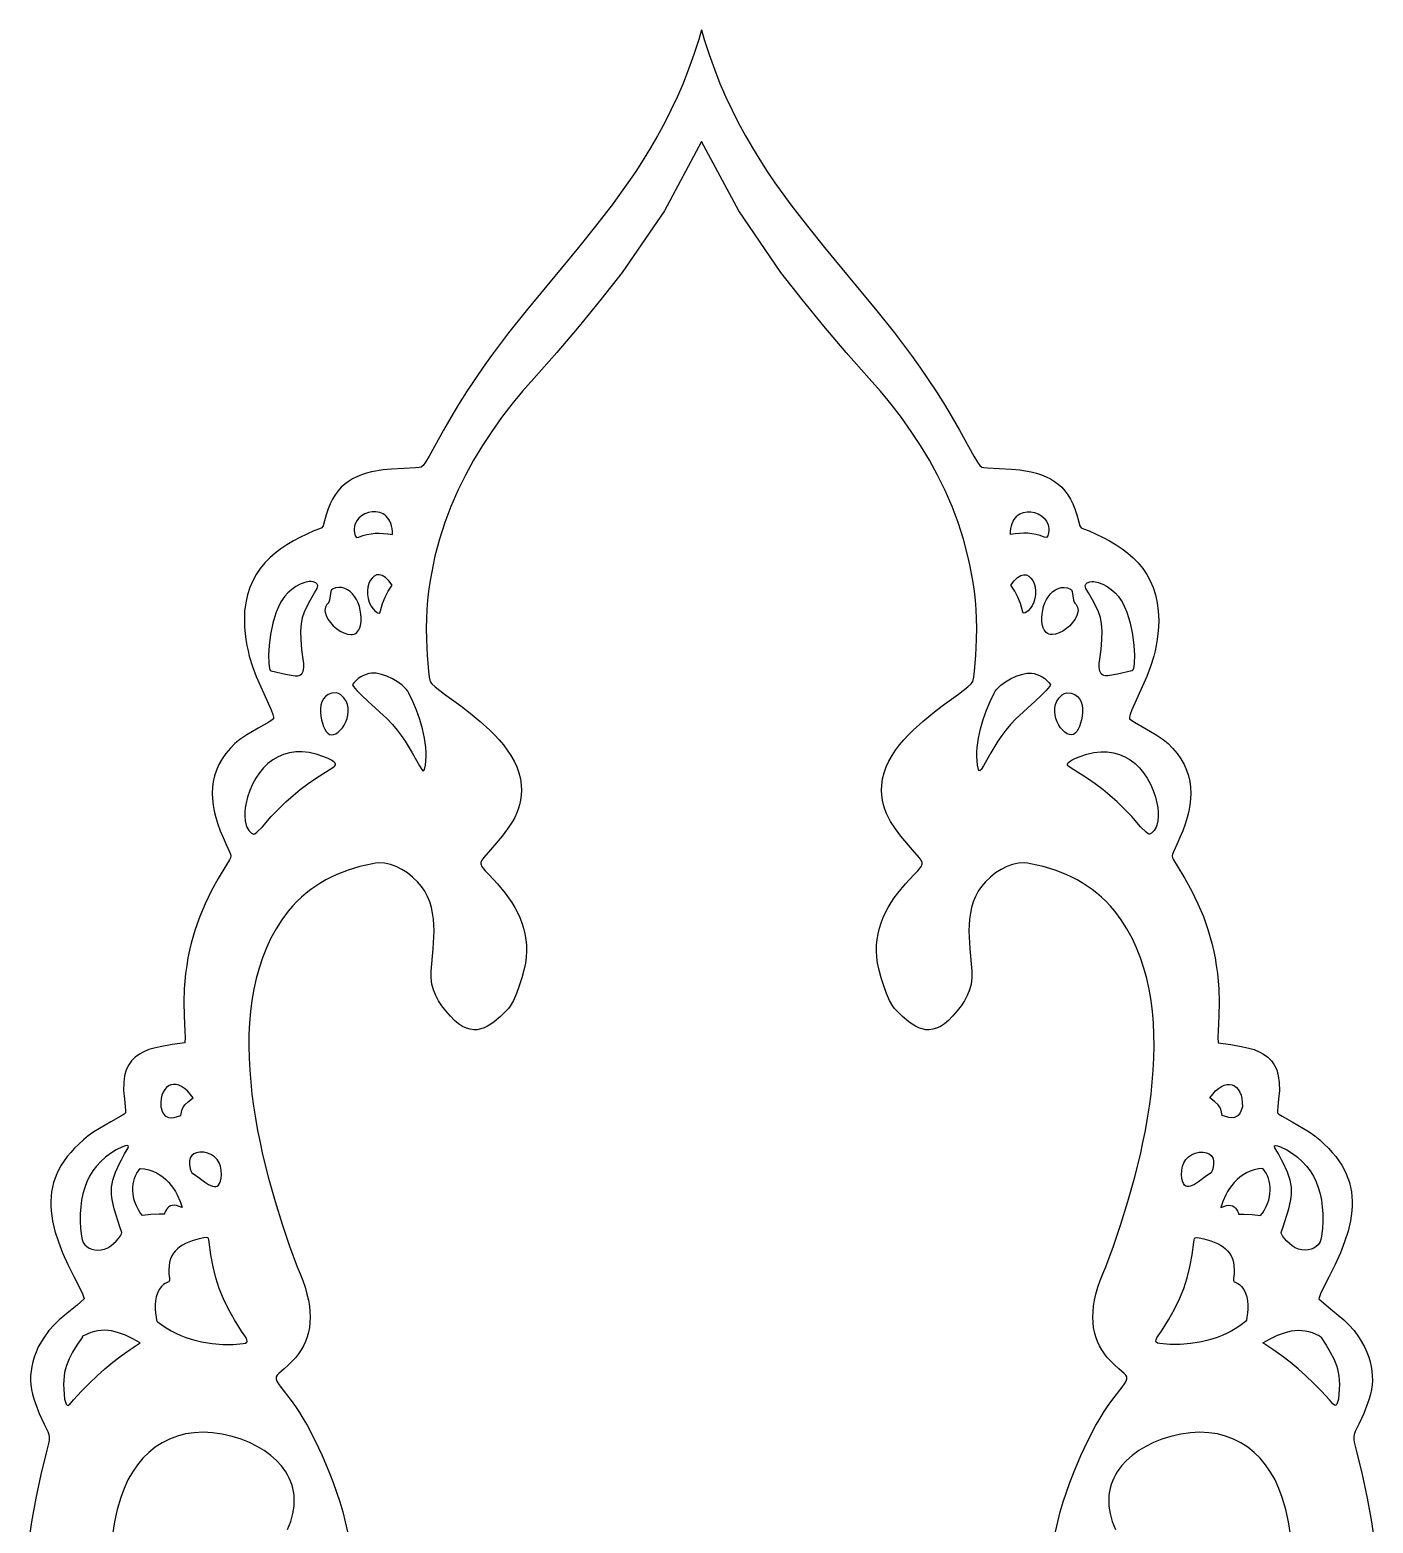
# Model space of a CAD drawing. Extents: x 75 to 4474, y 200 to 3053.
# Drawn here: x 3797 to 4471, y 995 to 1745 of the extents above; entities that cross this region are included whole.
import ezdxf

# ---------------------------------------------------------------- set-up
doc = ezdxf.new("R2010")
doc.units = 0
doc.layers.add('LAYER_1', color=18, linetype='CONTINUOUS')

msp = doc.modelspace()

# ---------------------------------------------------------------- linework, layer by layer
at = {"layer": 'LAYER_1'}
for points in [[(4133.89, 1745.12), (4132.51, 1740.33), (4130.06, 1732.73), (4127.42, 1725.38), (4124.61, 1718.27), (4121.64, 1711.4), (4118.51, 1704.73), (4115.24, 1698.26), (4111.82, 1691.98), (4108.28, 1685.86), (4104.62, 1679.9), (4100.85, 1674.07), (4096.98, 1668.36), (4088.97, 1657.26), (4080.65, 1646.48), (4072.11, 1635.88), (4063.4, 1625.35), (4045.81, 1604.03), (4037.06, 1593), (4028.44, 1581.56), (4024.19, 1575.65), (4020.01, 1569.59), (4015.89, 1563.37), (4011.85, 1556.98), (4007.97, 1550.45), (4004.34, 1544.02), (3997.16, 1530.93), (3995.3, 1527.96), (3994.11, 1526.36), (3993.16, 1525.45), (3992.2, 1525.27), (3990.22, 1525.11), (3984.43, 1524.82), (3978.24, 1524.53), (3974.09, 1524.23), (3968.27, 1523.13), (3965.62, 1522.42), (3963.14, 1521.6), (3960.81, 1520.66), (3958.64, 1519.57), (3956.62, 1518.34), (3954.75, 1516.94), (3953.03, 1515.37), (3951.43, 1513.61), (3949.98, 1511.66), (3948.65, 1509.49), (3947.44, 1507.11), (3946.35, 1504.49), (3945.38, 1501.63), (3944.51, 1498.51), (3943.91, 1496.1), (3943.66, 1495.47), (3943.32, 1495.07), (3942.01, 1494.5), (3939.26, 1493.44), (3932.28, 1490.2), (3928.95, 1488.42), (3925.75, 1486.51), (3922.7, 1484.47), (3919.81, 1482.27), (3917.12, 1479.91), (3914.62, 1477.36), (3912.35, 1474.61), (3910.33, 1471.66), (3908.56, 1468.47), (3907.08, 1465.05), (3905.9, 1461.37), (3905.03, 1457.41), (3904.5, 1453.17), (3904.34, 1448.63), (3904.5, 1445.18), (3904.77, 1441.93), (3905.14, 1438.87), (3905.61, 1435.97), (3906.18, 1433.19), (3906.84, 1430.53), (3908.42, 1425.39), (3910.34, 1420.35), (3912.57, 1415.19), (3917.87, 1403.65), (3918.69, 1401.32), (3919, 1399.99), (3918.99, 1399.1), (3918.28, 1398.53), (3916.56, 1397.45), (3911.3, 1394.34), (3905.67, 1391.02), (3902.06, 1388.71), (3899.64, 1386.63), (3897.36, 1384.38), (3895.11, 1381.66), (3893.19, 1378.92), (3891.61, 1376.15), (3890.33, 1373.36), (3889.37, 1370.54), (3888.69, 1367.68), (3888.29, 1364.78), (3888.15, 1361.83), (3888.27, 1358.83), (3888.63, 1355.77), (3889.23, 1352.65), (3890.03, 1349.47), (3891.05, 1346.21), (3892.26, 1342.88), (3893.64, 1339.47), (3895.2, 1335.97), (3896.94, 1332.3), (3897.39, 1331.15), (3897.54, 1330.21), (3897.4, 1329.33), (3896.94, 1328.33), (3895.06, 1325.26), (3891.2, 1318.82), (3887.72, 1312.52), (3884.63, 1306.25), (3881.91, 1299.89), (3879.57, 1293.32), (3877.61, 1286.42), (3876.78, 1282.82), (3876.03, 1279.08), (3875.39, 1275.21), (3874.83, 1271.18), (3874.14, 1263.51), (3873.94, 1256.73), (3874.11, 1249.92), (3874.52, 1242.17), (3874.61, 1239.28), (3874.5, 1236.43), (3868.09, 1235.49), (3862, 1234.43), (3859.14, 1233.76), (3856.44, 1232.93), (3853.92, 1231.92), (3851.62, 1230.69), (3849.56, 1229.19), (3847.76, 1227.39), (3846.26, 1225.24), (3845.08, 1222.72), (3844.25, 1219.78), (3843.79, 1216.37), (3843.74, 1212.48), (3844.12, 1208.04), (3844.54, 1204.46), (3844.73, 1202.33), (3844.71, 1201.17), (3844.01, 1200.59), (3842.37, 1199.55), (3837.38, 1196.67), (3828.69, 1191.67), (3825.99, 1189.63), (3823.5, 1187.58), (3821.19, 1185.52), (3819.08, 1183.45), (3817.15, 1181.36), (3815.4, 1179.25), (3813.83, 1177.13), (3812.44, 1174.98), (3811.22, 1172.81), (3810.16, 1170.62), (3809.27, 1168.4), (3808.54, 1166.15), (3807.97, 1163.88), (3807.54, 1161.57), (3807.27, 1159.23), (3807.15, 1156.86), (3807.16, 1154.45), (3807.32, 1152), (3807.61, 1149.51), (3808.03, 1146.98), (3809.25, 1141.79), (3810.95, 1136.41), (3813.1, 1130.82), (3815.68, 1125.03), (3818.65, 1119), (3821.98, 1112.73), (3823.15, 1110.33), (3823.87, 1107.78), (3820.32, 1104.52), (3817.11, 1101.84), (3811.43, 1097.22), (3808.81, 1094.75), (3806.23, 1091.84), (3803.62, 1088.22), (3800.9, 1083.63), (3799.77, 1081.06), (3798.85, 1078.56), (3798.12, 1076.13), (3797.58, 1073.75), (3797.23, 1071.41), (3797.05, 1069.1), (3797.05, 1066.8), (3797.21, 1064.51), (3797.54, 1062.21), (3798.02, 1059.9), (3798.65, 1057.55), (3799.42, 1055.16), (3801.39, 1050.19), (3803.86, 1044.91), (3805.65, 1041.09), (3806.12, 1039.7), (3806.35, 1038.45), (3806.35, 1037.19), (3806.13, 1035.76), (3805.16, 1031.8), (3802.19, 1019.6), (3799.64, 1007.64), (3797.53, 995.79), (3796.65, 989.87)], [(4133.89, 1745.12), (4135.27, 1740.33), (4137.72, 1732.73), (4140.36, 1725.38), (4143.16, 1718.27), (4146.14, 1711.4), (4149.26, 1704.73), (4152.54, 1698.26), (4155.95, 1691.98), (4159.49, 1685.86), (4163.15, 1679.9), (4166.92, 1674.07), (4170.79, 1668.36), (4178.81, 1657.26), (4187.12, 1646.48), (4195.67, 1635.88), (4204.37, 1625.35), (4221.97, 1604.03), (4230.72, 1593), (4239.34, 1581.56), (4243.58, 1575.65), (4247.77, 1569.59), (4251.88, 1563.37), (4255.92, 1556.98), (4259.81, 1550.45), (4263.43, 1544.02), (4270.61, 1530.93), (4272.48, 1527.96), (4273.66, 1526.36), (4274.62, 1525.45), (4275.58, 1525.27), (4277.56, 1525.11), (4283.34, 1524.82), (4289.53, 1524.53), (4293.68, 1524.23), (4299.5, 1523.13), (4302.15, 1522.42), (4304.64, 1521.6), (4306.96, 1520.66), (4309.13, 1519.57), (4311.15, 1518.34), (4313.02, 1516.94), (4314.75, 1515.37), (4316.34, 1513.61), (4317.8, 1511.66), (4319.13, 1509.49), (4320.34, 1507.11), (4321.42, 1504.49), (4322.4, 1501.63), (4323.26, 1498.51), (4323.87, 1496.1), (4324.12, 1495.47), (4324.45, 1495.07), (4325.76, 1494.5), (4328.52, 1493.44), (4335.49, 1490.2), (4338.82, 1488.42), (4342.02, 1486.51), (4345.08, 1484.47), (4347.96, 1482.27), (4350.66, 1479.91), (4353.15, 1477.36), (4355.42, 1474.61), (4357.45, 1471.66), (4359.21, 1468.47), (4360.7, 1465.05), (4361.88, 1461.37), (4362.74, 1457.41), (4363.27, 1453.17), (4363.44, 1448.63), (4363.28, 1445.18), (4363.01, 1441.93), (4362.63, 1438.87), (4362.16, 1435.97), (4361.6, 1433.19), (4360.94, 1430.53), (4359.35, 1425.39), (4357.43, 1420.35), (4355.2, 1415.19), (4349.9, 1403.65), (4349.08, 1401.32), (4348.78, 1399.99), (4348.78, 1399.1), (4349.5, 1398.53), (4351.22, 1397.45), (4356.47, 1394.34), (4362.11, 1391.02), (4365.71, 1388.71), (4368.14, 1386.63), (4370.42, 1384.38), (4372.67, 1381.66), (4374.58, 1378.92), (4376.17, 1376.15), (4377.44, 1373.36), (4378.41, 1370.54), (4379.09, 1367.68), (4379.49, 1364.78), (4379.62, 1361.83), (4379.5, 1358.83), (4379.14, 1355.77), (4378.55, 1352.65), (4377.74, 1349.47), (4376.73, 1346.21), (4375.52, 1342.88), (4374.13, 1339.47), (4372.57, 1335.97), (4370.84, 1332.3), (4370.39, 1331.15), (4370.23, 1330.21), (4370.38, 1329.33), (4370.83, 1328.33), (4372.71, 1325.26), (4376.57, 1318.82), (4380.05, 1312.52), (4383.15, 1306.25), (4385.87, 1299.89), (4388.2, 1293.32), (4390.16, 1286.42), (4391, 1282.82), (4391.74, 1279.08), (4392.39, 1275.21), (4392.94, 1271.18), (4393.63, 1263.51), (4393.84, 1256.73), (4393.67, 1249.92), (4393.25, 1242.17), (4393.16, 1239.28), (4393.27, 1236.43), (4399.68, 1235.49), (4405.78, 1234.43), (4408.64, 1233.76), (4411.34, 1232.93), (4413.86, 1231.92), (4416.16, 1230.69), (4418.22, 1229.19), (4420.01, 1227.39), (4421.51, 1225.24), (4422.69, 1222.72), (4423.52, 1219.78), (4423.98, 1216.37), (4424.03, 1212.48), (4423.66, 1208.04), (4423.23, 1204.46), (4423.05, 1202.33), (4423.06, 1201.17), (4423.76, 1200.59), (4425.41, 1199.55), (4430.39, 1196.67), (4439.09, 1191.67), (4441.78, 1189.63), (4444.28, 1187.58), (4446.58, 1185.52), (4448.7, 1183.45), (4450.63, 1181.36), (4452.37, 1179.25), (4453.94, 1177.13), (4455.34, 1174.98), (4456.56, 1172.81), (4457.61, 1170.62), (4458.5, 1168.4), (4459.24, 1166.15), (4459.81, 1163.88), (4460.23, 1161.57), (4460.5, 1159.23), (4460.63, 1156.86), (4460.61, 1154.45), (4460.46, 1152), (4460.17, 1149.51), (4459.75, 1146.98), (4458.53, 1141.79), (4456.82, 1136.41), (4454.67, 1130.82), (4452.1, 1125.03), (4449.13, 1119), (4445.79, 1112.73), (4444.62, 1110.33), (4443.9, 1107.78), (4447.46, 1104.52), (4450.66, 1101.84), (4456.34, 1097.22), (4458.96, 1094.75), (4461.54, 1091.84), (4464.15, 1088.22), (4466.87, 1083.63), (4468, 1081.06), (4468.92, 1078.56), (4469.65, 1076.13), (4470.19, 1073.75), (4470.55, 1071.41), (4470.72, 1069.1), (4470.73, 1066.8), (4470.56, 1064.51), (4470.24, 1062.21), (4469.76, 1059.9), (4469.13, 1057.55), (4468.35, 1055.16), (4466.39, 1050.19), (4463.92, 1044.91), (4462.13, 1041.09), (4461.65, 1039.7), (4461.42, 1038.45), (4461.43, 1037.19), (4461.64, 1035.76), (4462.61, 1031.8), (4465.59, 1019.6), (4468.14, 1007.64), (4470.24, 995.79), (4471.12, 989.87)], [(4311.6, 990.73), (4312.73, 995.71), (4314.05, 1000.74), (4315.54, 1005.75), (4317.17, 1010.72), (4318.9, 1015.59), (4320.7, 1020.3), (4324.38, 1029.1), (4327.97, 1036.75), (4331.94, 1044.28), (4333.83, 1047.55), (4335.75, 1050.63), (4337.76, 1053.65), (4339.94, 1056.7), (4345.06, 1063.38), (4346.35, 1065.11), (4347.15, 1066.48), (4347.49, 1067.59), (4347.41, 1068.54), (4346.93, 1069.41), (4346.09, 1070.31), (4343.43, 1072.57), (4341.39, 1074.39), (4339.52, 1076.26), (4337.81, 1078.17), (4336.28, 1080.13), (4334.91, 1082.15), (4333.73, 1084.24), (4332.72, 1086.41), (4331.88, 1088.65), (4331.24, 1090.97), (4330.77, 1093.39), (4330.49, 1095.9), (4330.4, 1098.52), (4330.5, 1101.25), (4330.79, 1104.09), (4331.28, 1107.06), (4331.97, 1110.15), (4332.96, 1113.69), (4334.11, 1117.06), (4335.43, 1120.39), (4336.9, 1123.78), (4340.73, 1134.27), (4344.46, 1145.25), (4348.01, 1156.64), (4351.3, 1168.35), (4354.25, 1180.29), (4355.57, 1186.33), (4356.77, 1192.39), (4357.85, 1198.46), (4358.8, 1204.54), (4359.6, 1210.62), (4360.25, 1216.68), (4360.73, 1222.71), (4361.04, 1228.7), (4361.16, 1234.64), (4361.09, 1240.52), (4360.82, 1246.33), (4360.33, 1252.06), (4359.61, 1257.69), (4358.66, 1263.23), (4357.47, 1268.64), (4356.02, 1273.94), (4354.31, 1279.09), (4352.32, 1284.1), (4350.05, 1288.96), (4347.49, 1293.64), (4344.62, 1298.15), (4341.44, 1302.46), (4339.28, 1304.95), (4337.06, 1307.28), (4334.78, 1309.46), (4332.44, 1311.49), (4330.05, 1313.37), (4327.59, 1315.12), (4325.06, 1316.73), (4322.47, 1318.22), (4319.81, 1319.59), (4317.07, 1320.85), (4311.39, 1323.05), (4305.39, 1324.86), (4299.06, 1326.33), (4297.55, 1326.57), (4296.04, 1326.68), (4293.03, 1326.53), (4290.06, 1325.92), (4287.15, 1324.88), (4284.31, 1323.46), (4281.59, 1321.7), (4278.99, 1319.63), (4276.53, 1317.29), (4274.51, 1314.94), (4272.82, 1312.45), (4271.45, 1309.84), (4270.35, 1307.14), (4269.51, 1304.34), (4268.9, 1301.47), (4268.49, 1298.55), (4268.26, 1295.59), (4268.18, 1292.6), (4268.22, 1289.61), (4268.57, 1283.65), (4269.59, 1272.33), (4269.6, 1268.95), (4269.22, 1265.82), (4268.46, 1262.91), (4267.36, 1260.16), (4265.93, 1257.51), (4264.21, 1254.93), (4262.21, 1252.36), (4259.96, 1249.75), (4257.88, 1247.61), (4255.86, 1245.91), (4253.89, 1244.61), (4251.96, 1243.7), (4250.09, 1243.14), (4248.26, 1242.91), (4246.46, 1242.97), (4244.71, 1243.32), (4242.98, 1243.9), (4241.29, 1244.71), (4239.62, 1245.71), (4237.98, 1246.88), (4234.74, 1249.62), (4231.55, 1252.7), (4230.75, 1253.63), (4229.93, 1254.79), (4228.33, 1257.69), (4226.79, 1261.16), (4225.36, 1264.99), (4224.11, 1268.95), (4223.08, 1272.8), (4222.33, 1276.33), (4221.91, 1279.31), (4221.74, 1282.4), (4221.79, 1285.41), (4222.06, 1288.33), (4222.54, 1291.16), (4223.2, 1293.93), (4224.05, 1296.62), (4225.08, 1299.25), (4226.26, 1301.81), (4227.61, 1304.32), (4229.09, 1306.77), (4230.71, 1309.18), (4232.46, 1311.54), (4236.28, 1316.16), (4240.48, 1320.66), (4242.52, 1322.77), (4243.87, 1324.4), (4244.3, 1325.09), (4244.57, 1325.72), (4244.7, 1326.32), (4244.67, 1326.89), (4244.21, 1328.07), (4243.23, 1329.42), (4239.86, 1333.28), (4234.03, 1340.16), (4231.27, 1343.76), (4228.79, 1347.55), (4227.7, 1349.53), (4226.73, 1351.58), (4225.89, 1353.72), (4225.22, 1355.94), (4224.71, 1358.26), (4224.39, 1360.67), (4224.27, 1363.2), (4224.38, 1365.85), (4224.81, 1368.97), (4225.57, 1372.01), (4226.64, 1374.97), (4227.99, 1377.85), (4229.58, 1380.64), (4231.38, 1383.36), (4233.37, 1385.98), (4235.52, 1388.52), (4237.79, 1390.98), (4240.17, 1393.34), (4245.08, 1397.8), (4250.03, 1401.87), (4254.78, 1405.57), (4263.01, 1411.53), (4267.69, 1415.24), (4269.3, 1416.74), (4269.81, 1417.33), (4270.08, 1417.8), (4270.6, 1419.96), (4271.03, 1423.06), (4271.66, 1430.89), (4272.01, 1438.91), (4272.12, 1444.71), (4272.01, 1449.39), (4271.76, 1454.03), (4271.39, 1458.61), (4270.89, 1463.15), (4270.27, 1467.63), (4269.53, 1472.07), (4268.67, 1476.46), (4267.7, 1480.8), (4265.44, 1489.33), (4262.75, 1497.67), (4259.67, 1505.8), (4256.22, 1513.74), (4252.43, 1521.47), (4248.31, 1529.01), (4243.89, 1536.35), (4239.2, 1543.48), (4234.25, 1550.41), (4229.08, 1557.14), (4223.71, 1563.66), (4218.15, 1569.98), (4206.59, 1583.05), (4195.39, 1596.31), (4184.46, 1609.74), (4173.74, 1623.3), (4152.55, 1654.17), (4133.89, 1688.99), (4115.23, 1654.17), (4094.04, 1623.3), (4083.31, 1609.74), (4072.39, 1596.31), (4061.19, 1583.05), (4049.62, 1569.98), (4044.07, 1563.66), (4038.69, 1557.14), (4033.52, 1550.41), (4028.58, 1543.48), (4023.88, 1536.35), (4019.47, 1529.01), (4015.35, 1521.47), (4011.55, 1513.74), (4008.1, 1505.8), (4005.02, 1497.67), (4002.34, 1489.33), (4000.07, 1480.8), (3999.1, 1476.46), (3998.25, 1472.07), (3997.51, 1467.63), (3996.89, 1463.15), (3996.39, 1458.61), (3996.01, 1454.03), (3995.77, 1449.39), (3995.66, 1444.71), (3995.76, 1438.91), (3996.11, 1430.89), (3996.74, 1423.06), (3997.18, 1419.96), (3997.7, 1417.8), (3997.97, 1417.33), (3998.48, 1416.74), (4000.08, 1415.24), (4004.77, 1411.53), (4013, 1405.57), (4017.74, 1401.87), (4022.69, 1397.8), (4027.61, 1393.34), (4029.98, 1390.98), (4032.25, 1388.52), (4034.4, 1385.98), (4036.39, 1383.36), (4038.2, 1380.64), (4039.79, 1377.85), (4041.13, 1374.97), (4042.2, 1372.01), (4042.97, 1368.97), (4043.4, 1365.85), (4043.5, 1363.2), (4043.39, 1360.67), (4043.07, 1358.26), (4042.56, 1355.94), (4041.88, 1353.72), (4041.05, 1351.58), (4040.08, 1349.53), (4038.99, 1347.55), (4036.51, 1343.76), (4033.75, 1340.16), (4027.91, 1333.28), (4024.55, 1329.42), (4023.57, 1328.07), (4023.1, 1326.89), (4023.08, 1326.32), (4023.2, 1325.72), (4023.48, 1325.09), (4023.91, 1324.4), (4025.26, 1322.77), (4027.3, 1320.66), (4031.5, 1316.16), (4035.32, 1311.54), (4037.06, 1309.18), (4038.68, 1306.77), (4040.17, 1304.32), (4041.51, 1301.81), (4042.7, 1299.25), (4043.72, 1296.62), (4044.57, 1293.93), (4045.24, 1291.16), (4045.71, 1288.33), (4045.98, 1285.41), (4046.03, 1282.4), (4045.86, 1279.31), (4045.44, 1276.33), (4044.69, 1272.8), (4043.66, 1268.95), (4042.41, 1264.99), (4040.99, 1261.16), (4039.45, 1257.69), (4037.84, 1254.79), (4037.03, 1253.63), (4036.22, 1252.7), (4033.04, 1249.62), (4029.8, 1246.88), (4028.15, 1245.71), (4026.49, 1244.71), (4024.79, 1243.9), (4023.07, 1243.32), (4021.31, 1242.97), (4019.52, 1242.91), (4017.69, 1243.14), (4015.81, 1243.7), (4013.89, 1244.61), (4011.92, 1245.91), (4009.9, 1247.61), (4007.82, 1249.75), (4005.57, 1252.36), (4003.57, 1254.93), (4001.84, 1257.51), (4000.41, 1260.16), (3999.31, 1262.91), (3998.55, 1265.82), (3998.17, 1268.95), (3998.19, 1272.33), (3999.21, 1283.65), (3999.56, 1289.61), (3999.6, 1292.6), (3999.52, 1295.59), (3999.29, 1298.55), (3998.88, 1301.47), (3998.27, 1304.34), (3997.43, 1307.14), (3996.33, 1309.84), (3994.95, 1312.45), (3993.26, 1314.94), (3991.24, 1317.29), (3988.79, 1319.63), (3986.19, 1321.7), (3983.46, 1323.46), (3980.63, 1324.88), (3977.72, 1325.92), (3974.74, 1326.53), (3971.73, 1326.68), (3970.22, 1326.57), (3968.71, 1326.33), (3962.39, 1324.86), (3956.39, 1323.05), (3950.7, 1320.85), (3947.97, 1319.59), (3945.31, 1318.22), (3942.71, 1316.73), (3940.19, 1315.12), (3937.73, 1313.37), (3935.33, 1311.49), (3933, 1309.46), (3930.72, 1307.28), (3928.5, 1304.95), (3926.33, 1302.46), (3923.15, 1298.15), (3920.28, 1293.64), (3917.72, 1288.96), (3915.45, 1284.1), (3913.47, 1279.09), (3911.75, 1273.94), (3910.31, 1268.64), (3909.11, 1263.23), (3908.16, 1257.69), (3907.45, 1252.06), (3906.96, 1246.33), (3906.68, 1240.52), (3906.61, 1234.64), (3906.74, 1228.7), (3907.04, 1222.71), (3907.53, 1216.68), (3908.17, 1210.62), (3908.97, 1204.54), (3909.92, 1198.46), (3911, 1192.39), (3912.21, 1186.33), (3913.53, 1180.29), (3916.48, 1168.35), (3919.76, 1156.64), (3923.31, 1145.25), (3927.04, 1134.27), (3930.87, 1123.78), (3932.35, 1120.39), (3933.66, 1117.06), (3934.81, 1113.69), (3935.8, 1110.15), (3936.49, 1107.06), (3936.98, 1104.09), (3937.28, 1101.25), (3937.38, 1098.52), (3937.28, 1095.9), (3937.01, 1093.39), (3936.54, 1090.97), (3935.89, 1088.65), (3935.06, 1086.41), (3934.05, 1084.24), (3932.86, 1082.15), (3931.5, 1080.13), (3929.96, 1078.17), (3928.26, 1076.26), (3926.39, 1074.39), (3924.35, 1072.57), (3921.69, 1070.31), (3920.84, 1069.41), (3920.37, 1068.54), (3920.28, 1067.59), (3920.63, 1066.48), (3921.43, 1065.11), (3922.71, 1063.38), (3927.84, 1056.7), (3930.02, 1053.65), (3932.03, 1050.63), (3933.95, 1047.55), (3935.84, 1044.28), (3939.81, 1036.75), (3943.39, 1029.1), (3947.08, 1020.3), (3948.88, 1015.59), (3950.6, 1010.72), (3952.23, 1005.75), (3953.72, 1000.74), (3955.05, 995.71), (3956.17, 990.73)], [(3925.95, 991.92), (3927.61, 995.95), (3928.24, 997.93), (3928.73, 999.88), (3929.1, 1001.81), (3929.33, 1003.71), (3929.44, 1005.58), (3929.42, 1007.42), (3929.29, 1009.23), (3929.03, 1011.01), (3928.66, 1012.75), (3928.17, 1014.45), (3927.58, 1016.12), (3926.87, 1017.74), (3926.06, 1019.33), (3925.14, 1020.87), (3923, 1023.83), (3920.48, 1026.6), (3917.58, 1029.17), (3914.34, 1031.53), (3910.77, 1033.67), (3906.88, 1035.58), (3902.7, 1037.24), (3898.25, 1038.65), (3893.23, 1039.82), (3888.37, 1040.52), (3883.69, 1040.76), (3879.18, 1040.55), (3874.86, 1039.9), (3870.74, 1038.84), (3866.82, 1037.37), (3863.12, 1035.5), (3859.64, 1033.26), (3856.39, 1030.65), (3853.38, 1027.68), (3850.63, 1024.38), (3848.13, 1020.76), (3845.89, 1016.83), (3843.93, 1012.6), (3842.26, 1008.08), (3840.52, 1001.96), (3839.16, 995.75), (3838.17, 989.45)], [(4429.61, 989.45), (4428.61, 995.75), (4427.26, 1001.96), (4425.52, 1008.08), (4423.84, 1012.6), (4421.88, 1016.83), (4419.65, 1020.76), (4417.15, 1024.38), (4414.39, 1027.68), (4411.38, 1030.65), (4408.14, 1033.26), (4404.66, 1035.5), (4400.96, 1037.37), (4397.04, 1038.84), (4392.92, 1039.9), (4388.6, 1040.55), (4384.09, 1040.76), (4379.4, 1040.52), (4374.54, 1039.82), (4369.52, 1038.65), (4365.07, 1037.24), (4360.89, 1035.58), (4357.01, 1033.67), (4353.43, 1031.53), (4350.19, 1029.17), (4347.3, 1026.6), (4344.77, 1023.83), (4342.63, 1020.87), (4341.72, 1019.33), (4340.9, 1017.74), (4340.2, 1016.12), (4339.6, 1014.45), (4339.12, 1012.75), (4338.74, 1011.01), (4338.49, 1009.23), (4338.35, 1007.42), (4338.34, 1005.58), (4338.44, 1003.71), (4338.68, 1001.81), (4339.04, 999.88), (4339.53, 997.93), (4340.16, 995.95), (4341.82, 991.92)]]:
    msp.add_lwpolyline(points, dxfattribs=at)
for points in [[(3961.76, 1490.41), (3963.86, 1491.12), (3965.92, 1491.66), (3967.96, 1492.04), (3970.01, 1492.26), (3972.09, 1492.33), (3974.22, 1492.24), (3976.42, 1492), (3978.71, 1491.62), (3978.69, 1493.21), (3978.54, 1494.67), (3978.28, 1496), (3977.91, 1497.21), (3977.46, 1498.29), (3976.91, 1499.26), (3976.29, 1500.11), (3975.6, 1500.85), (3974.84, 1501.48), (3974.03, 1502.01), (3972.29, 1502.75), (3970.43, 1503.1), (3968.53, 1503.08), (3966.64, 1502.72), (3964.85, 1502.05), (3963.2, 1501.07), (3961.77, 1499.82), (3960.63, 1498.33), (3959.85, 1496.6), (3959.6, 1495.67), (3959.48, 1494.68), (3959.47, 1493.65), (3959.59, 1492.58), (3959.96, 1491.07), (3960.68, 1490.21)], [(4306.02, 1490.41), (4303.92, 1491.12), (4301.86, 1491.66), (4299.81, 1492.04), (4297.76, 1492.26), (4295.68, 1492.33), (4293.55, 1492.24), (4291.35, 1492), (4289.06, 1491.62), (4289.09, 1493.21), (4289.24, 1494.67), (4289.5, 1496), (4289.86, 1497.21), (4290.32, 1498.29), (4290.86, 1499.26), (4291.49, 1500.11), (4292.18, 1500.85), (4292.93, 1501.48), (4293.74, 1502.01), (4295.49, 1502.75), (4297.34, 1503.1), (4299.25, 1503.08), (4301.13, 1502.72), (4302.93, 1502.05), (4304.57, 1501.07), (4306, 1499.82), (4307.14, 1498.33), (4307.93, 1496.6), (4308.17, 1495.67), (4308.3, 1494.68), (4308.31, 1493.65), (4308.18, 1492.58), (4307.82, 1491.07), (4307.1, 1490.21)], [(3972.73, 1453.36), (3973.16, 1455.24), (3973.67, 1456.98), (3974.97, 1460.19), (3976.62, 1463.18), (3978.6, 1466.16), (3976.84, 1468.47), (3975.16, 1470.08), (3974.36, 1470.64), (3973.57, 1471.05), (3972.82, 1471.32), (3972.09, 1471.45), (3970.73, 1471.33), (3969.52, 1470.77), (3968.46, 1469.81), (3967.58, 1468.54), (3966.9, 1467), (3966.42, 1465.27), (3966.18, 1463.41), (3966.17, 1461.47), (3966.44, 1459.52), (3966.98, 1457.63), (3967.82, 1455.85), (3968.97, 1454.26), (3969.83, 1453.34), (3970.57, 1452.75), (3971.35, 1452.4), (3972.35, 1452.24)], [(4295.05, 1453.36), (4294.62, 1455.24), (4294.1, 1456.98), (4292.8, 1460.19), (4291.16, 1463.18), (4289.18, 1466.16), (4290.93, 1468.47), (4292.61, 1470.08), (4293.42, 1470.64), (4294.2, 1471.05), (4294.96, 1471.32), (4295.68, 1471.45), (4297.04, 1471.33), (4298.26, 1470.77), (4299.31, 1469.81), (4300.19, 1468.54), (4300.88, 1467), (4301.35, 1465.27), (4301.6, 1463.41), (4301.6, 1461.47), (4301.34, 1459.52), (4300.8, 1457.63), (4299.96, 1455.85), (4298.81, 1454.26), (4297.94, 1453.34), (4297.21, 1452.75), (4296.42, 1452.4), (4295.42, 1452.24)], [(3922.69, 1457.77), (3921.47, 1455.29), (3920.4, 1452.66), (3919.47, 1449.91), (3918.68, 1447.09), (3917.48, 1441.4), (3916.76, 1435.94), (3916.47, 1431.04), (3916.58, 1427.06), (3916.76, 1425.51), (3917.02, 1424.32), (3917.35, 1423.53), (3917.76, 1423.18), (3925.08, 1421.45), (3929.86, 1420.71), (3930.95, 1420.73), (3931.86, 1420.92), (3932.6, 1421.26), (3933.18, 1421.74), (3933.61, 1422.35), (3933.92, 1423.07), (3934.21, 1424.81), (3934.17, 1426.86), (3933.92, 1429.12), (3933.26, 1433.89), (3932.87, 1438.94), (3932.79, 1443.16), (3933.04, 1446.74), (3933.62, 1449.9), (3934.56, 1452.83), (3935.86, 1455.75), (3937.53, 1458.85), (3939.59, 1462.33), (3940.45, 1463.7), (3940.86, 1464.48), (3941.13, 1465.27), (3941.17, 1466.04), (3940.88, 1466.76), (3940.17, 1467.37), (3938.95, 1467.84), (3937.94, 1468.01), (3936.89, 1468.02), (3934.7, 1467.63), (3932.45, 1466.76), (3930.23, 1465.52), (3928.14, 1464.02), (3926.25, 1462.35), (3924.65, 1460.64), (3923.44, 1458.97)], [(3962.62, 1445.89), (3962.92, 1447.83), (3963.01, 1449.79), (3962.89, 1451.74), (3962.58, 1453.66), (3962.09, 1455.52), (3961.44, 1457.29), (3960.63, 1458.95), (3959.69, 1460.46), (3958.61, 1461.81), (3957.42, 1462.96), (3956.13, 1463.89), (3954.74, 1464.58), (3953.28, 1464.98), (3951.75, 1465.09), (3950.17, 1464.86), (3948.54, 1464.28), (3948.03, 1463.8), (3947.7, 1463), (3947.36, 1460.84), (3947.09, 1458.62), (3946.83, 1457.74), (3946.43, 1457.14), (3945.82, 1456.51), (3945.36, 1455.83), (3945.05, 1455.09), (3944.88, 1454.32), (3944.84, 1453.51), (3944.92, 1452.66), (3945.42, 1450.93), (3946.31, 1449.18), (3947.52, 1447.46), (3948.99, 1445.85), (3950.65, 1444.4), (3952.43, 1443.17), (3954.26, 1442.23), (3956.08, 1441.62), (3957.82, 1441.42), (3958.64, 1441.5), (3959.41, 1441.69), (3960.13, 1442.02), (3960.79, 1442.48), (3961.37, 1443.1), (3961.88, 1443.86), (3962.3, 1444.79)], [(4305.15, 1445.89), (4304.85, 1447.83), (4304.77, 1449.79), (4304.89, 1451.74), (4305.2, 1453.66), (4305.68, 1455.52), (4306.34, 1457.29), (4307.14, 1458.95), (4308.09, 1460.46), (4309.16, 1461.81), (4310.35, 1462.96), (4311.65, 1463.89), (4313.03, 1464.58), (4314.49, 1464.98), (4316.02, 1465.09), (4317.61, 1464.86), (4319.23, 1464.28), (4319.74, 1463.8), (4320.07, 1463), (4320.41, 1460.84), (4320.69, 1458.62), (4320.94, 1457.74), (4321.34, 1457.14), (4321.96, 1456.51), (4322.42, 1455.83), (4322.73, 1455.09), (4322.9, 1454.32), (4322.94, 1453.51), (4322.86, 1452.66), (4322.36, 1450.93), (4321.47, 1449.18), (4320.25, 1447.46), (4318.78, 1445.85), (4317.12, 1444.4), (4315.34, 1443.17), (4313.51, 1442.23), (4311.69, 1441.62), (4309.95, 1441.42), (4309.13, 1441.5), (4308.36, 1441.69), (4307.64, 1442.02), (4306.99, 1442.48), (4306.4, 1443.1), (4305.89, 1443.86), (4305.48, 1444.79)], [(4345.08, 1457.77), (4346.3, 1455.29), (4347.38, 1452.66), (4348.31, 1449.91), (4349.1, 1447.09), (4350.3, 1441.4), (4351.02, 1435.94), (4351.3, 1431.04), (4351.2, 1427.06), (4351.02, 1425.51), (4350.76, 1424.32), (4350.42, 1423.53), (4350.02, 1423.18), (4342.7, 1421.45), (4337.92, 1420.71), (4336.82, 1420.73), (4335.91, 1420.92), (4335.18, 1421.26), (4334.6, 1421.74), (4334.16, 1422.35), (4333.86, 1423.07), (4333.57, 1424.81), (4333.6, 1426.86), (4333.86, 1429.12), (4334.52, 1433.89), (4334.91, 1438.94), (4334.99, 1443.16), (4334.74, 1446.74), (4334.15, 1449.9), (4333.22, 1452.83), (4331.92, 1455.75), (4330.24, 1458.85), (4328.18, 1462.33), (4327.32, 1463.7), (4326.91, 1464.48), (4326.64, 1465.27), (4326.6, 1466.04), (4326.89, 1466.76), (4327.6, 1467.37), (4328.83, 1467.84), (4329.83, 1468.01), (4330.88, 1468.02), (4333.08, 1467.63), (4335.33, 1466.76), (4337.54, 1465.52), (4339.64, 1464.02), (4341.53, 1462.35), (4343.12, 1460.64), (4344.34, 1458.97)], [(3992.3, 1375.56), (3993.47, 1373.65), (3993.88, 1373.14), (3994.21, 1372.96), (3994.48, 1373.12), (3994.72, 1373.64), (3995.24, 1375.8), (3995.5, 1377.92), (3995.62, 1380.12), (3995.61, 1382.37), (3995.46, 1384.66), (3994.82, 1389.36), (3993.78, 1394.11), (3992.4, 1398.83), (3990.76, 1403.44), (3988.93, 1407.84), (3986.98, 1411.95), (3986.37, 1412.98), (3985.6, 1413.99), (3983.67, 1415.92), (3981.31, 1417.69), (3978.68, 1419.24), (3975.91, 1420.51), (3973.15, 1421.43), (3970.52, 1421.95), (3969.3, 1422.03), (3968.18, 1422), (3966.88, 1421.78), (3965.52, 1421.38), (3964.15, 1420.81), (3962.82, 1420.11), (3961.56, 1419.28), (3960.43, 1418.36), (3959.47, 1417.36), (3958.72, 1416.31), (3958.76, 1415.91), (3959.16, 1415.25), (3960.82, 1413.31), (3963.34, 1410.77), (3966.36, 1407.92), (3976.01, 1399.13), (3978.7, 1396.27), (3981.05, 1393.47), (3983.13, 1390.69), (3985.02, 1387.88), (3988.56, 1382.02)], [(4275.48, 1375.56), (4274.3, 1373.65), (4273.89, 1373.14), (4273.57, 1372.96), (4273.29, 1373.12), (4273.05, 1373.64), (4272.53, 1375.8), (4272.27, 1377.92), (4272.15, 1380.12), (4272.17, 1382.37), (4272.31, 1384.66), (4272.95, 1389.36), (4273.99, 1394.11), (4275.37, 1398.83), (4277.01, 1403.44), (4278.84, 1407.84), (4280.8, 1411.95), (4281.41, 1412.98), (4282.17, 1413.99), (4284.11, 1415.92), (4286.46, 1417.69), (4289.09, 1419.24), (4291.86, 1420.51), (4294.63, 1421.43), (4297.26, 1421.95), (4298.47, 1422.03), (4299.6, 1422), (4300.9, 1421.78), (4302.25, 1421.38), (4303.62, 1420.81), (4304.96, 1420.11), (4306.21, 1419.28), (4307.34, 1418.36), (4308.31, 1417.36), (4309.05, 1416.31), (4309.01, 1415.91), (4308.62, 1415.25), (4306.96, 1413.31), (4304.43, 1410.77), (4301.42, 1407.92), (4291.77, 1399.13), (4289.08, 1396.27), (4286.73, 1393.47), (4284.65, 1390.69), (4282.75, 1387.88), (4279.21, 1382.02)], [(3950.37, 1412.15), (3948.23, 1411.91), (3946.48, 1411.28), (3945.09, 1410.31), (3944.02, 1409.07), (3943.26, 1407.6), (3942.77, 1405.95), (3942.53, 1404.18), (3942.51, 1402.34), (3942.69, 1400.47), (3943.03, 1398.65), (3943.51, 1396.9), (3944.1, 1395.3), (3944.77, 1393.88), (3945.5, 1392.71), (3946.27, 1391.83), (3947.03, 1391.3), (3948.06, 1391.05), (3949.16, 1391.17), (3950.29, 1391.61), (3951.42, 1392.35), (3952.52, 1393.34), (3953.56, 1394.56), (3954.49, 1395.96), (3955.29, 1397.51), (3955.92, 1399.18), (3956.36, 1400.93), (3956.55, 1402.73), (3956.48, 1404.53), (3956.11, 1406.3), (3955.4, 1408.02), (3954.31, 1409.64), (3952.83, 1411.12), (3951.64, 1411.88)], [(4317.41, 1412.15), (4319.54, 1411.91), (4321.29, 1411.28), (4322.69, 1410.31), (4323.75, 1409.07), (4324.51, 1407.6), (4325, 1405.95), (4325.24, 1404.18), (4325.26, 1402.34), (4325.09, 1400.47), (4324.75, 1398.65), (4324.27, 1396.9), (4323.68, 1395.3), (4323, 1393.88), (4322.27, 1392.71), (4321.51, 1391.83), (4320.74, 1391.3), (4319.72, 1391.05), (4318.62, 1391.17), (4317.49, 1391.61), (4316.35, 1392.35), (4315.25, 1393.34), (4314.22, 1394.56), (4313.28, 1395.96), (4312.48, 1397.51), (4311.85, 1399.18), (4311.42, 1400.93), (4311.22, 1402.73), (4311.29, 1404.53), (4311.67, 1406.3), (4312.38, 1408.02), (4313.46, 1409.64), (4314.95, 1411.12), (4316.13, 1411.88)], [(3948.85, 1374.71), (3949.46, 1375.14), (3949.85, 1375.56), (3950.04, 1375.98), (3950.06, 1376.39), (3949.93, 1376.79), (3949.67, 1377.17), (3948.83, 1377.9), (3947.7, 1378.57), (3946.45, 1379.16), (3944.21, 1380.08), (3940.48, 1381.33), (3936.89, 1382.12), (3933.44, 1382.48), (3930.15, 1382.43), (3927.01, 1381.99), (3924.04, 1381.16), (3921.25, 1379.98), (3918.63, 1378.46), (3916.2, 1376.61), (3913.97, 1374.45), (3911.93, 1372.01), (3910.11, 1369.3), (3908.5, 1366.34), (3907.12, 1363.14), (3905.96, 1359.73), (3905.04, 1356.12), (3904.74, 1354.38), (3904.55, 1352.34), (3904.53, 1350.14), (3904.73, 1347.9), (3905.21, 1345.75), (3905.57, 1344.75), (3906.02, 1343.83), (3906.57, 1342.99), (3907.23, 1342.25), (3908, 1341.63), (3908.88, 1341.15), (3909.18, 1341.15), (3909.58, 1341.33), (3910.65, 1342.14), (3913.4, 1344.92), (3917.83, 1349.99), (3921.61, 1353.88), (3925.25, 1357.39), (3928.83, 1360.58), (3932.45, 1363.55), (3936.17, 1366.36), (3940.09, 1369.11)], [(4318.92, 1374.71), (4318.32, 1375.14), (4317.93, 1375.56), (4317.73, 1375.98), (4317.71, 1376.39), (4317.84, 1376.79), (4318.1, 1377.17), (4318.95, 1377.9), (4320.08, 1378.57), (4321.33, 1379.16), (4323.56, 1380.08), (4327.29, 1381.33), (4330.88, 1382.12), (4334.33, 1382.48), (4337.63, 1382.43), (4340.76, 1381.99), (4343.73, 1381.16), (4346.53, 1379.98), (4349.14, 1378.46), (4351.57, 1376.61), (4353.81, 1374.45), (4355.84, 1372.01), (4357.67, 1369.3), (4359.27, 1366.34), (4360.66, 1363.14), (4361.82, 1359.73), (4362.73, 1356.12), (4363.03, 1354.38), (4363.22, 1352.34), (4363.25, 1350.14), (4363.05, 1347.9), (4362.57, 1345.75), (4362.21, 1344.75), (4361.76, 1343.83), (4361.2, 1342.99), (4360.55, 1342.25), (4359.78, 1341.63), (4358.89, 1341.15), (4358.6, 1341.15), (4358.2, 1341.33), (4357.13, 1342.14), (4354.38, 1344.92), (4349.94, 1349.99), (4346.16, 1353.88), (4342.52, 1357.39), (4338.94, 1360.58), (4335.33, 1363.55), (4331.61, 1366.36), (4327.69, 1369.11)], [(3862.33, 1204.25), (3863.01, 1202.08), (3863.43, 1201.23), (3863.89, 1200.51), (3864.41, 1199.93), (3864.96, 1199.48), (3866.2, 1198.91), (3867.59, 1198.73), (3869.11, 1198.88), (3870.74, 1199.28), (3872.48, 1199.87), (3872.72, 1201.58), (3873.14, 1202.99), (3873.72, 1204.15), (3874.45, 1205.15), (3876.31, 1206.89), (3878.61, 1208.74), (3877.19, 1210.64), (3875.75, 1212.2), (3874.29, 1213.45), (3872.84, 1214.39), (3871.42, 1215.03), (3870.04, 1215.36), (3868.72, 1215.42), (3867.47, 1215.19), (3866.32, 1214.69), (3865.28, 1213.93), (3864.37, 1212.91), (3863.6, 1211.64), (3862.99, 1210.13), (3862.57, 1208.39), (3862.34, 1206.43)], [(4405.45, 1204.25), (4404.76, 1202.08), (4404.35, 1201.23), (4403.88, 1200.51), (4403.37, 1199.93), (4402.81, 1199.48), (4401.57, 1198.91), (4400.19, 1198.73), (4398.67, 1198.88), (4397.03, 1199.28), (4395.3, 1199.87), (4395.06, 1201.58), (4394.64, 1202.99), (4394.06, 1204.15), (4393.32, 1205.15), (4391.46, 1206.89), (4389.16, 1208.74), (4390.58, 1210.64), (4392.03, 1212.2), (4393.48, 1213.45), (4394.93, 1214.39), (4396.35, 1215.03), (4397.74, 1215.36), (4399.06, 1215.42), (4400.3, 1215.19), (4401.45, 1214.69), (4402.5, 1213.93), (4403.41, 1212.91), (4404.18, 1211.64), (4404.78, 1210.13), (4405.21, 1208.39), (4405.43, 1206.43)], [(3844.22, 1180.6), (3845.49, 1182.73), (3845.94, 1183.55), (3846.17, 1184.18), (3846.09, 1184.57), (3845.62, 1184.71), (3844.69, 1184.56), (3843.2, 1184.09), (3840.05, 1182.55), (3837.17, 1180.81), (3834.56, 1178.88), (3832.21, 1176.77), (3830.11, 1174.48), (3828.27, 1172.01), (3826.67, 1169.38), (3825.31, 1166.59), (3824.19, 1163.64), (3823.29, 1160.55), (3822.63, 1157.31), (3822.18, 1153.94), (3821.95, 1150.44), (3821.93, 1146.82), (3822.11, 1143.07), (3822.5, 1139.22), (3822.86, 1137.5), (3823.44, 1136.07), (3824.24, 1134.91), (3825.24, 1133.99), (3826.41, 1133.29), (3827.74, 1132.79), (3829.21, 1132.46), (3830.81, 1132.29), (3832.5, 1132.36), (3834.17, 1132.76), (3835.77, 1133.46), (3837.3, 1134.38), (3838.72, 1135.49), (3840.01, 1136.73), (3841.15, 1138.06), (3842.11, 1139.42), (3842.69, 1140.46), (3842.76, 1141.17), (3841.81, 1143.87), (3839, 1153.06), (3838.09, 1156.84), (3837.8, 1158.61), (3837.63, 1160.35), (3837.59, 1162.08), (3837.69, 1163.82), (3837.94, 1165.6), (3838.36, 1167.44), (3838.94, 1169.38), (3839.7, 1171.43), (3841.81, 1176.01), (3842.64, 1177.63)], [(3883.97, 1181.47), (3882.04, 1181.41), (3880.38, 1181.12), (3879, 1180.56), (3877.93, 1179.72), (3877.19, 1178.58), (3876.8, 1177.1), (3876.79, 1175.27), (3877.17, 1173.06), (3877.56, 1171.66), (3877.98, 1171.06), (3880.25, 1169.59), (3884.29, 1166.5), (3886.34, 1165.18), (3888.28, 1164.33), (3889.17, 1164.15), (3889.99, 1164.17), (3890.74, 1164.42), (3891.39, 1164.93), (3891.94, 1165.73), (3892.37, 1166.84), (3892.66, 1168.31), (3892.82, 1170.14), (3892.74, 1172.36), (3892.34, 1174.37), (3891.63, 1176.15), (3890.62, 1177.71), (3889.34, 1179.03), (3887.79, 1180.1), (3886, 1180.92)], [(4383.81, 1181.47), (4385.73, 1181.41), (4387.4, 1181.12), (4388.78, 1180.56), (4389.85, 1179.72), (4390.58, 1178.58), (4390.97, 1177.1), (4390.99, 1175.27), (4390.6, 1173.06), (4390.21, 1171.66), (4389.79, 1171.06), (4387.52, 1169.59), (4383.49, 1166.5), (4381.43, 1165.18), (4379.5, 1164.33), (4378.61, 1164.15), (4377.78, 1164.17), (4377.04, 1164.42), (4376.38, 1164.93), (4375.84, 1165.73), (4375.41, 1166.84), (4375.11, 1168.31), (4374.96, 1170.14), (4375.04, 1172.36), (4375.44, 1174.37), (4376.15, 1176.15), (4377.15, 1177.71), (4378.44, 1179.03), (4379.98, 1180.1), (4381.78, 1180.92)], [(4423.56, 1180.6), (4422.29, 1182.73), (4421.83, 1183.55), (4421.6, 1184.18), (4421.68, 1184.57), (4422.15, 1184.71), (4423.09, 1184.56), (4424.58, 1184.09), (4427.72, 1182.55), (4430.6, 1180.81), (4433.21, 1178.88), (4435.57, 1176.77), (4437.66, 1174.48), (4439.51, 1172.01), (4441.11, 1169.38), (4442.47, 1166.59), (4443.59, 1163.64), (4444.48, 1160.55), (4445.15, 1157.31), (4445.6, 1153.94), (4445.83, 1150.44), (4445.85, 1146.82), (4445.66, 1143.07), (4445.27, 1139.22), (4444.92, 1137.5), (4444.33, 1136.07), (4443.53, 1134.91), (4442.54, 1133.99), (4441.37, 1133.29), (4440.03, 1132.79), (4438.56, 1132.46), (4436.97, 1132.29), (4435.27, 1132.36), (4433.61, 1132.76), (4432, 1133.46), (4430.48, 1134.38), (4429.06, 1135.49), (4427.77, 1136.73), (4426.63, 1138.06), (4425.67, 1139.42), (4425.09, 1140.46), (4425.02, 1141.17), (4425.97, 1143.87), (4428.78, 1153.06), (4429.68, 1156.84), (4429.97, 1158.61), (4430.14, 1160.35), (4430.18, 1162.08), (4430.08, 1163.82), (4429.83, 1165.6), (4429.42, 1167.44), (4428.84, 1169.38), (4428.07, 1171.43), (4425.96, 1176.01), (4425.13, 1177.63)], [(3864.21, 1150.23), (3861.58, 1150.31), (3857.42, 1150.08), (3853.24, 1149.56), (3852.11, 1151.03), (3851.13, 1152.55), (3850.3, 1154.11), (3849.63, 1155.7), (3849.1, 1157.32), (3848.71, 1158.94), (3848.46, 1160.56), (3848.35, 1162.17), (3848.37, 1163.76), (3848.52, 1165.31), (3848.8, 1166.81), (3849.2, 1168.25), (3849.72, 1169.63), (3850.36, 1170.92), (3851.12, 1172.13), (3851.99, 1173.23), (3854.24, 1173.04), (3856.36, 1172.61), (3858.34, 1171.97), (3860.2, 1171.13), (3861.92, 1170.12), (3863.52, 1168.96), (3865, 1167.67), (3866.35, 1166.27), (3867.58, 1164.78), (3868.7, 1163.22), (3869.71, 1161.61), (3870.6, 1159.97), (3872.07, 1156.7), (3873.13, 1153.57), (3871.67, 1154.23), (3870.36, 1154.63), (3869.19, 1154.79), (3868.16, 1154.73), (3867.25, 1154.46), (3866.46, 1154.01), (3865.78, 1153.4), (3865.21, 1152.64), (3864.73, 1151.74), (3864.33, 1150.74)], [(4403.57, 1150.23), (4406.19, 1150.31), (4410.35, 1150.08), (4414.53, 1149.56), (4415.67, 1151.03), (4416.64, 1152.55), (4417.47, 1154.11), (4418.15, 1155.7), (4418.68, 1157.32), (4419.07, 1158.94), (4419.32, 1160.56), (4419.43, 1162.17), (4419.41, 1163.76), (4419.26, 1165.31), (4418.98, 1166.81), (4418.57, 1168.25), (4418.05, 1169.63), (4417.41, 1170.92), (4416.65, 1172.13), (4415.79, 1173.23), (4413.53, 1173.04), (4411.41, 1172.61), (4409.43, 1171.97), (4407.58, 1171.13), (4405.85, 1170.12), (4404.25, 1168.96), (4402.78, 1167.67), (4401.43, 1166.27), (4400.19, 1164.78), (4399.07, 1163.22), (4398.07, 1161.61), (4397.17, 1159.97), (4395.7, 1156.7), (4394.65, 1153.57), (4396.11, 1154.23), (4397.42, 1154.63), (4398.59, 1154.79), (4399.62, 1154.73), (4400.53, 1154.46), (4401.31, 1154.01), (4401.99, 1153.4), (4402.57, 1152.64), (4403.05, 1151.74), (4403.44, 1150.74)], [(3886.7, 1136.29), (3886.53, 1137.34), (3886.28, 1138.04), (3885.93, 1138.44), (3885.45, 1138.61), (3884, 1138.42), (3881.71, 1137.88), (3878.08, 1136.88), (3874.83, 1135.59), (3873.37, 1134.81), (3872.02, 1133.94), (3870.8, 1132.96), (3869.71, 1131.87), (3868.77, 1130.65), (3867.96, 1129.31), (3867.32, 1127.82), (3866.84, 1126.19), (3866.53, 1124.41), (3866.39, 1122.46), (3866.44, 1120.35), (3866.69, 1118.05), (3866.75, 1117.19), (3866.64, 1116.65), (3866.37, 1116.33), (3865.94, 1116.11), (3864.63, 1115.51), (3863.77, 1114.91), (3862.78, 1113.95), (3861.64, 1112.41), (3860.76, 1110.7), (3860.13, 1108.83), (3859.72, 1106.85), (3859.52, 1104.8), (3859.52, 1102.71), (3859.68, 1100.62), (3859.99, 1098.56), (3860.29, 1097.13), (3860.65, 1096.39), (3862.87, 1094.72), (3865.16, 1093.18), (3867.52, 1091.79), (3869.96, 1090.54), (3872.46, 1089.42), (3875.01, 1088.43), (3877.61, 1087.56), (3880.23, 1086.83), (3882.88, 1086.21), (3888.21, 1085.33), (3893.51, 1084.91), (3898.69, 1084.9), (3903.69, 1085.3), (3904.91, 1085.56), (3905.59, 1085.97), (3905.82, 1086.54), (3905.67, 1087.26), (3905.22, 1088.12), (3904.55, 1089.12), (3902.88, 1091.53), (3899.34, 1097.2), (3896.34, 1102.57), (3893.84, 1107.79), (3891.76, 1112.99), (3890.06, 1118.3), (3888.69, 1123.87), (3887.58, 1129.82)], [(4381.08, 1136.29), (4381.25, 1137.34), (4381.49, 1138.04), (4381.84, 1138.44), (4382.32, 1138.61), (4383.78, 1138.42), (4386.07, 1137.88), (4389.69, 1136.88), (4392.94, 1135.59), (4394.41, 1134.81), (4395.75, 1133.94), (4396.97, 1132.96), (4398.06, 1131.87), (4399.01, 1130.65), (4399.81, 1129.31), (4400.46, 1127.82), (4400.94, 1126.19), (4401.25, 1124.41), (4401.38, 1122.46), (4401.33, 1120.35), (4401.09, 1118.05), (4401.02, 1117.19), (4401.13, 1116.65), (4401.4, 1116.33), (4401.84, 1116.11), (4403.14, 1115.51), (4404.01, 1114.91), (4405, 1113.95), (4406.14, 1112.41), (4407.01, 1110.7), (4407.65, 1108.83), (4408.05, 1106.85), (4408.25, 1104.8), (4408.26, 1102.71), (4408.1, 1100.62), (4407.78, 1098.56), (4407.49, 1097.13), (4407.12, 1096.39), (4404.9, 1094.72), (4402.62, 1093.18), (4400.25, 1091.79), (4397.82, 1090.54), (4395.32, 1089.42), (4392.76, 1088.43), (4390.17, 1087.56), (4387.54, 1086.83), (4384.89, 1086.21), (4379.56, 1085.33), (4374.27, 1084.91), (4369.08, 1084.9), (4364.09, 1085.3), (4362.87, 1085.56), (4362.19, 1085.97), (4361.96, 1086.54), (4362.11, 1087.26), (4362.56, 1088.12), (4363.22, 1089.12), (4364.9, 1091.53), (4368.44, 1097.2), (4371.43, 1102.57), (4373.94, 1107.79), (4376.02, 1112.99), (4377.71, 1118.3), (4379.09, 1123.87), (4380.19, 1129.82)], [(3852, 1085.67), (3848.3, 1087.73), (3844.71, 1089.45), (3841.19, 1090.78), (3839.45, 1091.28), (3837.72, 1091.65), (3835.99, 1091.89), (3834.26, 1091.98), (3832.52, 1091.94), (3830.78, 1091.73), (3829.02, 1091.36), (3827.25, 1090.82), (3825.46, 1090.09), (3823.64, 1089.18), (3823.09, 1088.86), (3822.88, 1088.62), (3822.83, 1088.31), (3820.29, 1084.53), (3818.14, 1081.06), (3816.38, 1077.72), (3815.04, 1074.35), (3814.53, 1072.61), (3814.12, 1070.8), (3813.83, 1068.9), (3813.65, 1066.9), (3813.58, 1064.77), (3813.64, 1062.49), (3814.1, 1057.4), (3814.52, 1055.92), (3814.91, 1054.93), (3815.3, 1054.39), (3815.74, 1054.26), (3816.24, 1054.5), (3816.86, 1055.06), (3818.58, 1056.98), (3822.65, 1061.37), (3826.56, 1065.39), (3830.41, 1069.11), (3834.28, 1072.59), (3838.28, 1075.92), (3842.51, 1079.16), (3847.05, 1082.39)], [(4415.78, 1085.67), (4419.48, 1087.73), (4423.07, 1089.45), (4426.58, 1090.78), (4428.32, 1091.28), (4430.06, 1091.65), (4431.79, 1091.89), (4433.52, 1091.98), (4435.25, 1091.94), (4436.99, 1091.73), (4438.75, 1091.36), (4440.52, 1090.82), (4442.32, 1090.09), (4444.14, 1089.18), (4444.68, 1088.86), (4444.89, 1088.62), (4444.95, 1088.31), (4447.48, 1084.53), (4449.63, 1081.06), (4451.39, 1077.72), (4452.74, 1074.35), (4453.25, 1072.61), (4453.65, 1070.8), (4453.95, 1068.9), (4454.13, 1066.9), (4454.19, 1064.77), (4454.14, 1062.49), (4453.68, 1057.4), (4453.26, 1055.92), (4452.87, 1054.93), (4452.47, 1054.39), (4452.04, 1054.26), (4451.53, 1054.5), (4450.91, 1055.06), (4449.2, 1056.98), (4445.12, 1061.37), (4441.21, 1065.39), (4437.37, 1069.11), (4433.49, 1072.59), (4429.49, 1075.92), (4425.27, 1079.16), (4420.73, 1082.39)]]:
    msp.add_lwpolyline(points, close=True, dxfattribs=at)

doc.saveas('drawing.dxf')
